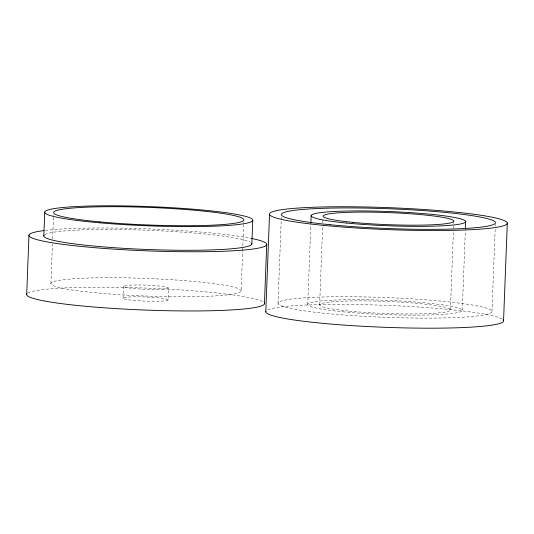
<?xml version="1.0" encoding="UTF-8"?>
<svg xmlns="http://www.w3.org/2000/svg" width="534" height="534" viewBox="0 0 534 534"><rect width="100%" height="100%" fill="white"/><g stroke="black" fill="none" stroke-linecap="round" stroke-linejoin="round"><path stroke-width="0.4" stroke-dasharray="2.67 2" d="M50.93 283.461L52.452 243.818M52.639 238.865L53.56 214.915M123.067 298.179L123.521 286.344M168.07 299.968A22.521 2.083 2.2 0 0 134.655 296.837A22.521 2.083 2.2 0 0 133.981 300.415A22.521 2.083 2.2 0 0 168.07 299.968L168.53 288.126A22.521 2.083 2.2 0 0 135.109 284.996A22.521 2.083 2.2 0 0 134.435 288.58A22.521 2.083 2.2 0 0 168.53 288.126M241.121 291.01A95.179 8.791 2.2 0 0 99.898 277.78A95.179 8.791 2.2 0 0 97.055 292.912A95.179 8.791 2.2 0 0 241.121 291.01L242.643 251.367M242.676 250.539L243.784 221.63M278.014 303.445L281.204 220.475M281.238 219.641L281.331 217.151M307.738 304.554L310.795 224.894M319.626 304.994L322.656 226.169M322.783 222.845L322.91 219.527M450.396 309.853L453.393 231.856M453.52 228.539L453.673 224.387M453.706 223.559L453.807 221.069M462.284 310.294L465.341 230.635M492.001 311.395L495.158 229.253M495.285 225.935L495.345 224.273M45.417 230.401A118.975 10.987 2.2 0 1 250.826 238.311M27.895 293.026A118.975 10.987 2.2 0 1 147.618 288.153A118.975 10.987 2.2 0 1 263.756 302.384M44.876 234.593A104.103 9.619 2.2 0 1 146.369 230.207A104.103 9.619 2.2 0 1 250.346 242.149M267.668 309.894A118.975 10.987 2.2 0 1 387.197 305.401A118.975 10.987 2.2 0 1 502.461 319.299M326.701 313.498A107.074 9.892 2.2 0 0 491.861 312.016A107.074 9.892 2.2 0 0 336.467 296.75A107.074 9.892 2.2 0 0 326.701 313.498M342.901 311.809A77.33 7.142 2.2 0 0 462.177 310.741A77.33 7.142 2.2 0 0 349.95 299.714A77.33 7.142 2.2 0 0 342.901 311.809M349.376 311.135A65.435 6.048 2.2 0 0 450.309 310.227A65.435 6.048 2.2 0 0 355.344 300.902A65.435 6.048 2.2 0 0 349.376 311.135"/><path stroke-width="0.8" d="M26.7 294.354L28.976 235.167M43.835 235.754L44.743 212.078M251.854 244.011L252.762 220.335A104.103 9.619 2.2 0 0 98.296 205.87A104.103 9.619 2.2 0 0 95.192 222.418A104.103 9.619 2.2 0 0 252.762 220.335M264.437 303.786L266.713 244.599M265.785 311.883L269.536 214.221M310.861 223.239L311.148 215.769M465.408 228.979L465.695 221.51M503.549 320.714L507.3 223.058M264.33 303.092A118.975 10.987 2.2 0 1 143.519 309.987A118.975 10.987 2.2 0 1 27.06 293.68M251.567 238.458A118.975 10.987 2.2 0 1 148.038 250.887A118.975 10.987 2.2 0 1 43.928 230.581M251.761 243.404A104.103 9.619 2.2 0 1 146.049 249.438A104.103 9.619 2.2 0 1 44.148 235.167M503.235 320.013A118.975 10.987 2.2 0 1 385.875 327.342A118.975 10.987 2.2 0 1 265.945 311.202M99.785 221.884A95.179 8.791 2.2 0 0 243.844 219.981A95.179 8.791 2.2 0 0 102.621 206.758A95.179 8.791 2.2 0 0 99.785 221.884M346.312 223.032A77.33 7.142 2.2 0 0 465.588 221.957A77.33 7.142 2.2 0 0 353.361 210.937A77.33 7.142 2.2 0 0 346.312 223.032M352.787 222.351A65.435 6.048 2.2 0 0 453.713 221.443A65.435 6.048 2.2 0 0 358.755 212.118A65.435 6.048 2.2 0 0 352.787 222.351M330.112 224.721A107.074 9.892 2.2 0 0 495.272 223.232A107.074 9.892 2.2 0 0 339.878 207.966A107.074 9.892 2.2 0 0 330.112 224.721M323.637 225.395A118.975 10.987 2.2 0 0 507.14 223.739A118.975 10.987 2.2 0 0 334.484 206.785A118.975 10.987 2.2 0 0 323.637 225.395"/></g></svg>
